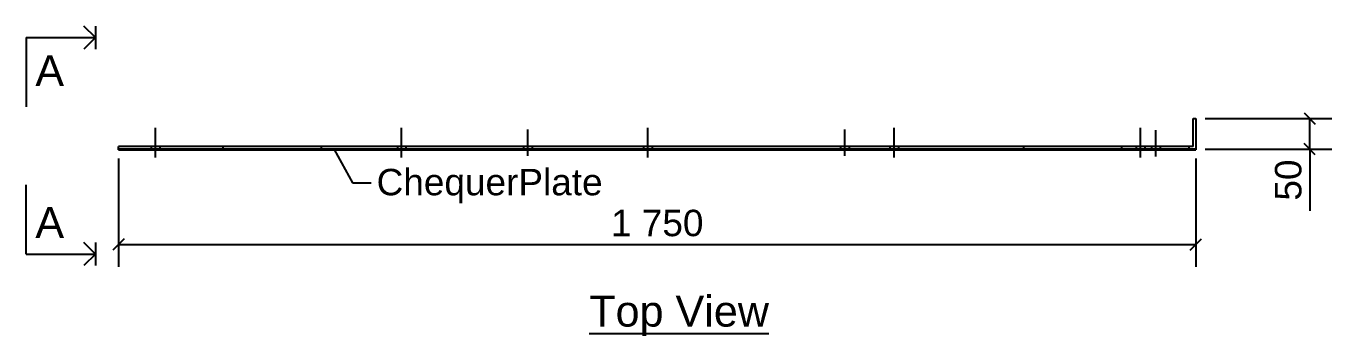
# Model space of a CAD drawing. Header units: millimetres. Extents: x 45 to 19906, y 64 to 2050.
# Drawn here: x 45 to 2166, y 64 to 567 of the extents above; entities that cross this region are included whole.
import ezdxf

# ---------------------------------------------------------------- set-up
doc = ezdxf.new("R2010")
doc.units = ezdxf.units.MM
doc.styles.add('Arial', font='ARIAL.TTF', dxfattribs={"height": 0.2})

# ---------------------------------------------------------------- blocks, each defined once
blk = doc.blocks.new('Unknown-3637099-11 - 1186')
at = {"color": 6, "linetype": 'Continuous'}
blk.add_line((959.7, 67.5), (1251.3, 67.5), dxfattribs=at)
at = {"color": 0, "linetype": 'Continuous'}
blk.add_wipeout([(1251.3, 78.8), (1251.3, 131.2), (959.7, 131.2), (959.7, 78.8)], dxfattribs=at)
at = {"color": 6, "linetype": 'Continuous', "style": 'Arial'}
blk.add_text('Top View', height=50.14, dxfattribs=at).set_placement((959.7, 78.8))
blk = doc.blocks.new('Bolt-3637099-1223 - 1186')
at = {"color": 96, "linetype": 'Continuous'}
for p, q in [((1375, 356.3), (1375, 399.3)), ((1375, 356.3), (1375, 399.3)), ((1375, 356.3), (1375, 399.3)), ((1375, 356.3), (1375, 399.3)), ((1375, 356.3), (1375, 399.3)), ((1368, 371.8), (1368, 367.3)), ((1368, 371.8), (1368, 367.3)), ((1368, 371.8), (1368, 367.3)), ((1368, 371.8), (1368, 367.3)), ((1368, 371.8), (1368, 367.3)), ((1382, 371.8), (1382, 367.3)), ((1382, 371.8), (1382, 367.3)), ((1382, 371.8), (1382, 367.3)), ((1382, 371.8), (1382, 367.3)), ((1382, 371.8), (1382, 367.3))]:
    blk.add_line(p, q, dxfattribs=at)
blk = doc.blocks.new('Part-3637099-1221 - 1186')
at = {"color": 30, "linetype": 'Continuous'}
for p, q in [((1940.5, 371.8), (1940.5, 417.3)), ((1940.5, 417.3), (1945, 417.3)), ((1945, 417.3), (1945, 367.3)), ((1940.5, 371.8), (195, 371.8)), ((195, 367.3), (195, 371.8)), ((1825, 367.3), (195, 367.3)), ((365, 367.3), (365, 371.8)), ((525, 367.3), (525, 371.8)), ((1665, 371.8), (1665, 367.3)), ((1825, 367.3), (1825, 371.8)), ((1945, 367.3), (1825, 367.3)), ((1934, 367.3), (1934, 371.8))]:
    blk.add_line(p, q, dxfattribs=at)
blk = doc.blocks.new('Bolt-3637099-1222 - 1186')
at = {"color": 96, "linetype": 'Continuous'}
for p, q in [((255, 353.88), (255, 401.8)), ((655, 353.88), (655, 401.8)), ((1055, 353.88), (1055, 401.8)), ((1455, 353.88), (1455, 401.8)), ((1855, 353.88), (1855, 401.8)), ((248, 371.75), (248, 367.25)), ((262, 371.75), (262, 367.25)), ((648, 371.75), (648, 367.25)), ((662, 371.75), (662, 367.25)), ((1048, 371.75), (1048, 367.25)), ((1062, 371.75), (1062, 367.25)), ((1448, 371.75), (1448, 367.25)), ((1462, 371.75), (1462, 367.25)), ((1848, 371.75), (1848, 367.25)), ((1862, 371.75), (1862, 367.25))]:
    blk.add_line(p, q, dxfattribs=at)
blk = doc.blocks.new('Bolt-3637099-1224 - 1186')
at = {"color": 96, "linetype": 'Continuous'}
for p, q in [((860, 356.3), (860, 399.3)), ((860, 356.3), (860, 399.3)), ((860, 356.3), (860, 399.3)), ((860, 356.3), (860, 399.3)), ((860, 356.3), (860, 399.3)), ((853, 371.8), (853, 367.3)), ((853, 371.8), (853, 367.3)), ((853, 371.8), (853, 367.3)), ((853, 371.8), (853, 367.3)), ((853, 371.8), (853, 367.3)), ((867, 371.8), (867, 367.3)), ((867, 371.8), (867, 367.3)), ((867, 371.8), (867, 367.3)), ((867, 371.8), (867, 367.3)), ((867, 371.8), (867, 367.3))]:
    blk.add_line(p, q, dxfattribs=at)
blk = doc.blocks.new('Bolt-3637099-1225 - 1186')
at = {"color": 96, "linetype": 'Continuous'}
for p, q in [((1880, 355.13), (1880, 398.05)), ((1880, 355.13), (1880, 398.05)), ((1880, 355.13), (1880, 398.05)), ((1880, 355.13), (1880, 398.05)), ((1880, 355.13), (1880, 398.05)), ((1873, 371.75), (1873, 367.25)), ((1873, 371.75), (1873, 367.25)), ((1873, 371.75), (1873, 367.25)), ((1873, 371.75), (1873, 367.25)), ((1873, 371.75), (1873, 367.25)), ((1887, 371.75), (1887, 367.25)), ((1887, 371.75), (1887, 367.25)), ((1887, 371.75), (1887, 367.25)), ((1887, 371.75), (1887, 367.25)), ((1887, 371.75), (1887, 367.25))]:
    blk.add_line(p, q, dxfattribs=at)
blk = doc.blocks.new('Surfacing-3637099-1226 - 1186')
at = {"color": 7, "linetype": 'Continuous'}
for p, q in [((195, 367.3), (1945, 367.3)), ((195, 366.3), (195, 367.3)), ((195, 366.3), (1945, 366.3)), ((365, 366.3), (365, 367.3)), ((525, 366.3), (525, 367.3)), ((1665, 366.3), (1665, 367.3)), ((1825, 366.3), (1825, 367.3)), ((1934, 366.3), (1934, 367.3)), ((1945, 367.3), (1945, 366.3))]:
    blk.add_line(p, q, dxfattribs=at)
blk = doc.blocks.new('StraightDimension-3637099-1270 - 1186')
at = {"color": 7, "linetype": 'Continuous'}
for p, q in [((195, 352.3), (195, 176.2)), ((1945, 352.3), (1945, 176.2)), ((204, 221.3), (186, 203.2)), ((195, 212.3), (1945, 212.3)), ((1936, 203.2), (1954, 221.3))]:
    blk.add_line(p, q, dxfattribs=at)
at = {"color": 0}
blk.add_wipeout([(1154, 216.8), (1154, 279.8), (986, 279.8), (986, 216.8)], dxfattribs=at)
at = {"color": 96, "style": 'Arial'}
blk.add_text('1 750', height=42.98, dxfattribs=at).set_placement((995, 225.8))
blk = doc.blocks.new('StraightDimension-3637099-1364 - 1186')
at = {"color": 7, "linetype": 'Continuous'}
for p, q in [((2121, 426.3), (2139, 408.2)), ((1960, 417.2), (2166, 417.2)), ((2130, 367.3), (2130, 417.2)), ((1960, 367.3), (2166, 367.3)), ((2139, 358.2), (2121, 376.3))]:
    blk.add_line(p, q, dxfattribs=at)
at = {"color": 0}
blk.add_wipeout([(2125.5, 359.4), (2062.5, 359.4), (2062.5, 274.7), (2125.5, 274.7)], dxfattribs=at)
at = {"color": 7, "linetype": 'Continuous'}
blk.add_line((2130, 367.3), (2130, 266.8), dxfattribs=at)
blk.add_line((2130, 367.3), (2130, 266.8), dxfattribs=at)
at = {"color": 96, "style": 'Arial'}
blk.add_text('50', height=42.98, rotation=90.0002, dxfattribs=at).set_placement((2116.5, 283.7))
blk = doc.blocks.new('SectionMark-3637099-1268 - 1186')
at = {"color": 6, "linetype": 'Continuous'}
for p, q in [((157.5, 548.7), (138.8, 567.5)), ((157.5, 567.5), (157.5, 530)), ((120, 548.7), (157.5, 548.7)), ((157.5, 548.7), (138.8, 530)), ((157.5, 196.8), (138.8, 215.5)), ((157.5, 215.5), (157.5, 178)), ((120, 196.8), (157.5, 196.8)), ((157.5, 196.8), (138.8, 178))]:
    blk.add_line(p, q, dxfattribs=at)
at = {"color": 30, "linetype": 'Continuous'}
for p, q in [((45, 548.7), (45, 436.2)), ((45, 548.7), (157.5, 548.7)), ((45, 196.8), (45, 309.3)), ((45, 196.8), (157.5, 196.8))]:
    blk.add_line(p, q, dxfattribs=at)
at = {"color": 0, "linetype": 'Continuous'}
for points in [[(106.7, 470), (106.7, 522.5), (60, 522.5), (60, 470)], [(106.7, 223), (106.7, 275.5), (60, 275.5), (60, 223)]]:
    blk.add_wipeout(points, dxfattribs=at)
at = {"color": 6, "linetype": 'Continuous', "style": 'Arial'}
for p in [(60, 470), (60, 223)]:
    blk.add_text('A', height=50.1, dxfattribs=at).set_placement(p)
blk = doc.blocks.new('Mark-3637099-4948 - 1186')
at = {"color": 96, "linetype": 'Continuous'}
blk.add_line((545.3, 366.8), (575.3, 312.5), dxfattribs=at)
at = {"color": 0}
blk.add_wipeout([(981.1, 292.3), (981.1, 337.3), (614.3, 337.3), (614.3, 292.3)], dxfattribs=at)
blk.add_wipeout([(981.1, 292.3), (981.1, 337.3), (614.3, 337.3), (614.3, 292.3)], dxfattribs=at)
at = {"color": 96, "linetype": 'Continuous'}
blk.add_line((575.3, 312.5), (605.3, 312.5), dxfattribs=at)
at = {"color": 96, "style": 'Arial'}
blk.add_text('ChequerPlate', height=42.979, dxfattribs=at).set_placement((614.3, 292.3))

msp = doc.modelspace()

# ---------------------------------------------------------------- block references
for name in ['SectionMark-3637099-1268 - 1186', 'Part-3637099-1221 - 1186', 'Bolt-3637099-1222 - 1186', 'Bolt-3637099-1224 - 1186', 'Bolt-3637099-1223 - 1186', 'Bolt-3637099-1225 - 1186', 'Surfacing-3637099-1226 - 1186', 'Unknown-3637099-11 - 1186']:
    msp.add_blockref(name, (0, 0))

# ---------------------------------------------------------------- next in the draw order: block references
msp.add_blockref('StraightDimension-3637099-1270 - 1186', (0, 0))

# ---------------------------------------------------------------- next in the draw order: block references
for name in ['StraightDimension-3637099-1364 - 1186', 'Mark-3637099-4948 - 1186']:
    msp.add_blockref(name, (0, 0))

doc.saveas('drawing.dxf')
